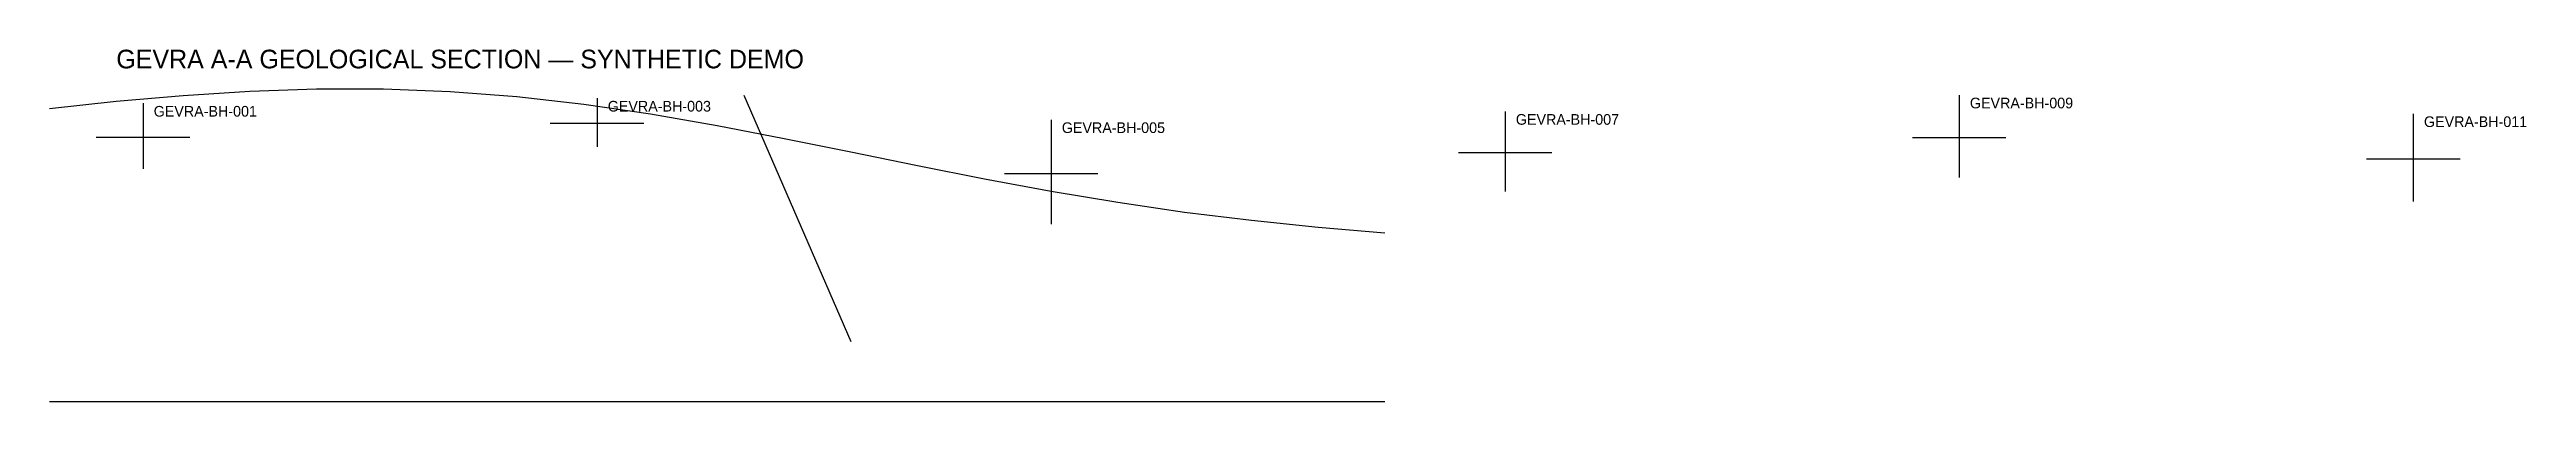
# Model space of a CAD drawing. Header units: metres. Extents: x 0 to 1855, y 100 to 364.
import ezdxf

# ---------------------------------------------------------------- set-up
doc = ezdxf.new("R2010")
doc.units = ezdxf.units.M
for name, color, linetype in [('BOREHOLE', 7, 'Continuous'), ('COAL', 7, 'Continuous'), ('FAULT', 7, 'Continuous'), ('GROUND', 7, 'Continuous'), ('TEXT', 7, 'Continuous')]:
    doc.layers.add(name, color=color, linetype=linetype)

msp = doc.modelspace()

# ---------------------------------------------------------------- linework, layer by layer
at = {"layer": 'BOREHOLE'}
for p, q in [((70, 323.8), (70, 274.6)), ((410, 327.6), (410, 291.2)), ((1090, 317.7), (1090, 257.6)), ((1430, 330), (1430, 268.2)), ((1770, 316), (1770, 250.2)), ((750, 311.5), (750, 233.1))]:
    msp.add_line(p, q, dxfattribs=at)
at = {"layer": 'COAL'}
for p, q in [((35, 298.5), (105, 298.5)), ((375, 308.9), (445, 308.9)), ((1395, 298.2), (1465, 298.2)), ((1055, 286.8), (1125, 286.8)), ((1735, 282.2), (1805, 282.2)), ((715, 271.2), (785, 271.2))]:
    msp.add_line(p, q, dxfattribs=at)
at = {"layer": 'FAULT'}
msp.add_line((520, 330), (600, 145), dxfattribs=at)
at = {"layer": 'GROUND'}
msp.add_lwpolyline([(0, 320), (50, 325.3), (100, 329.7), (150, 333), (200, 334.7), (250, 334.7), (300, 332.7), (350, 328.8), (400, 323.1), (450, 315.8), (500, 307.1), (550, 297.5), (600, 287.4), (650, 277.2), (700, 267.2), (750, 257.9), (800, 249.5), (850, 242.2), (900, 236), (950, 230.9), (1000, 226.7)], dxfattribs=at)
at = {"layer": 'TEXT'}
msp.add_line((0, 100), (1000, 100), dxfattribs=at)

# ---------------------------------------------------------------- texts
for s, height, p in [('GEVRA A-A GEOLOGICAL SECTION — SYNTHETIC DEMO', 14, (50, 350)), ('GEVRA-BH-001', 8, (78, 313.8)), ('GEVRA-BH-003', 8, (418, 317.6)), ('GEVRA-BH-007', 8, (1098, 307.7)), ('GEVRA-BH-009', 8, (1438, 320)), ('GEVRA-BH-005', 8, (758, 301.5)), ('GEVRA-BH-011', 8, (1778, 306))]:
    msp.add_text(s, height=height, dxfattribs=at).set_placement(p)

doc.saveas('drawing.dxf')
